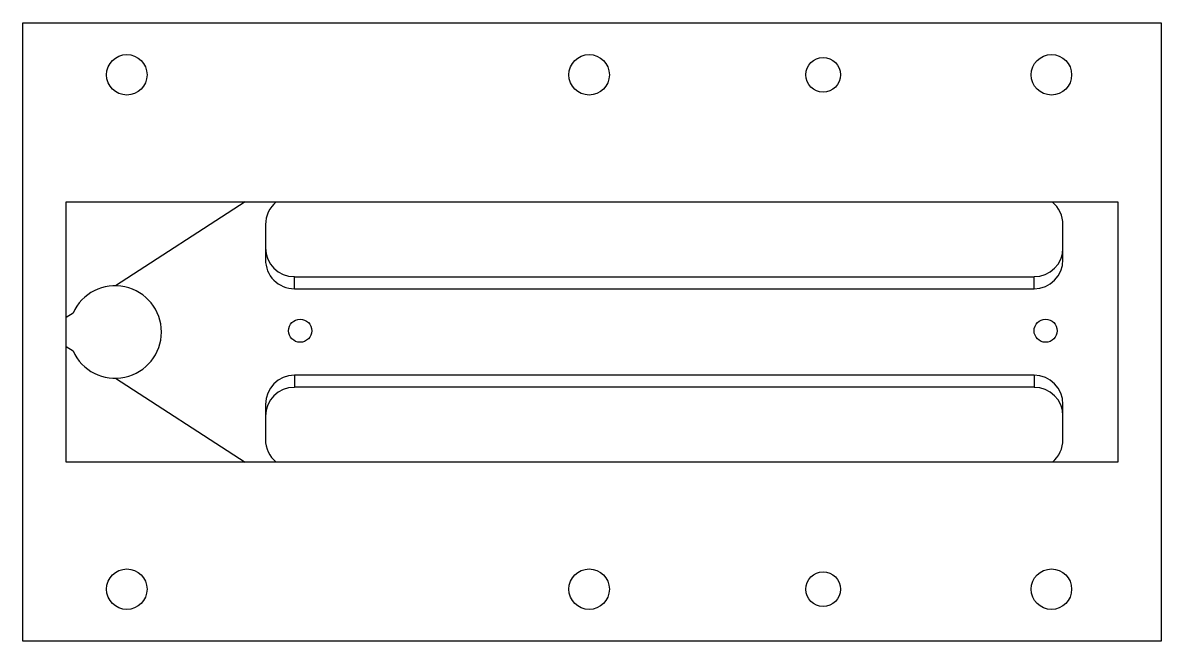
# Paper-space layout '_Bottom' of a CAD drawing. Header units: millimetres. Extents: x 0 to 19.7, y -10.7 to 0.
import ezdxf

# ---------------------------------------------------------------- set-up
doc = ezdxf.new("R2010")
doc.units = ezdxf.units.MM

psp = doc.layouts.new('_Bottom')

# ---------------------------------------------------------------- linework, layer by layer
at = {"color": 7, "linetype": 'Continuous', "lineweight": 25}
for p, q in [((0, 0), (19.7, 0)), ((0, -10.7), (0, 0)), ((19.7, 0), (19.7, -10.7)), ((0.75, -3.1), (18.95, -3.1)), ((0.75, -7.6), (0.75, -3.1)), ((3.85, -3.1), (1.602, -4.55)), ((18.95, -3.1), (18.95, -7.6)), ((4.2, -3.493), (4.2, -4.097)), ((18, -4.097), (18, -3.493)), ((4.7, -4.601), (4.7, -4.393)), ((4.7, -4.393), (17.5, -4.393)), ((17.5, -4.601), (17.5, -4.393)), ((4.7, -4.601), (17.5, -4.601)), ((0.87, -5.023), (0.75, -5.1)), ((0.75, -5.6), (0.87, -5.677)), ((4.7, -6.099), (4.7, -6.307)), ((17.5, -6.099), (4.7, -6.099)), ((17.5, -6.099), (17.5, -6.307)), ((1.602, -6.15), (3.85, -7.6)), ((17.5, -6.307), (4.7, -6.307)), ((4.2, -6.603), (4.2, -7.21)), ((18, -7.21), (18, -6.603)), ((18.95, -7.6), (0.75, -7.6)), ((19.7, -10.7), (0, -10.7))]:
    psp.add_line(p, q, dxfattribs=at)
for centre, radius in [((1.8, -0.9), 0.35), ((9.8, -0.9), 0.35), ((17.8, -0.9), 0.35), ((13.85, -0.9), 0.3), ((4.8, -5.328), 0.2), ((17.7, -5.328), 0.2), ((1.8, -9.8), 0.35), ((9.8, -9.8), 0.35), ((17.8, -9.8), 0.35), ((13.85, -9.8), 0.3)]:
    psp.add_circle(centre, radius, dxfattribs=at)
for centre, radius, start, end in [((4.705, -3.492), 0.505, 128.9824, 180.0466), ((17.495, -3.492), 0.505, 359.9454, 51.0257), ((4.698, -3.894), 0.498, 180.2029, 270.2015), ((17.502, -3.894), 0.498, 269.7985, 359.7971), ((4.702, -4.099), 0.502, 179.7902, 269.8054), ((17.498, -4.099), 0.502, 270.2029, 0.2015), ((1.6, -5.35), 0.8, 204.1643, 155.8357), ((4.702, -6.601), 0.502, 90.2113, 180.1932), ((17.498, -6.601), 0.502, 359.7985, 89.7971), ((4.698, -6.806), 0.498, 89.7985, 179.7971), ((17.502, -6.806), 0.498, 0.2029, 90.2015), ((4.705, -7.211), 0.505, 179.9471, 230.413), ((17.495, -7.211), 0.505, 309.5949, 0.0451)]:
    psp.add_arc(centre, radius, start, end, dxfattribs=at)

doc.saveas('drawing.dxf')
